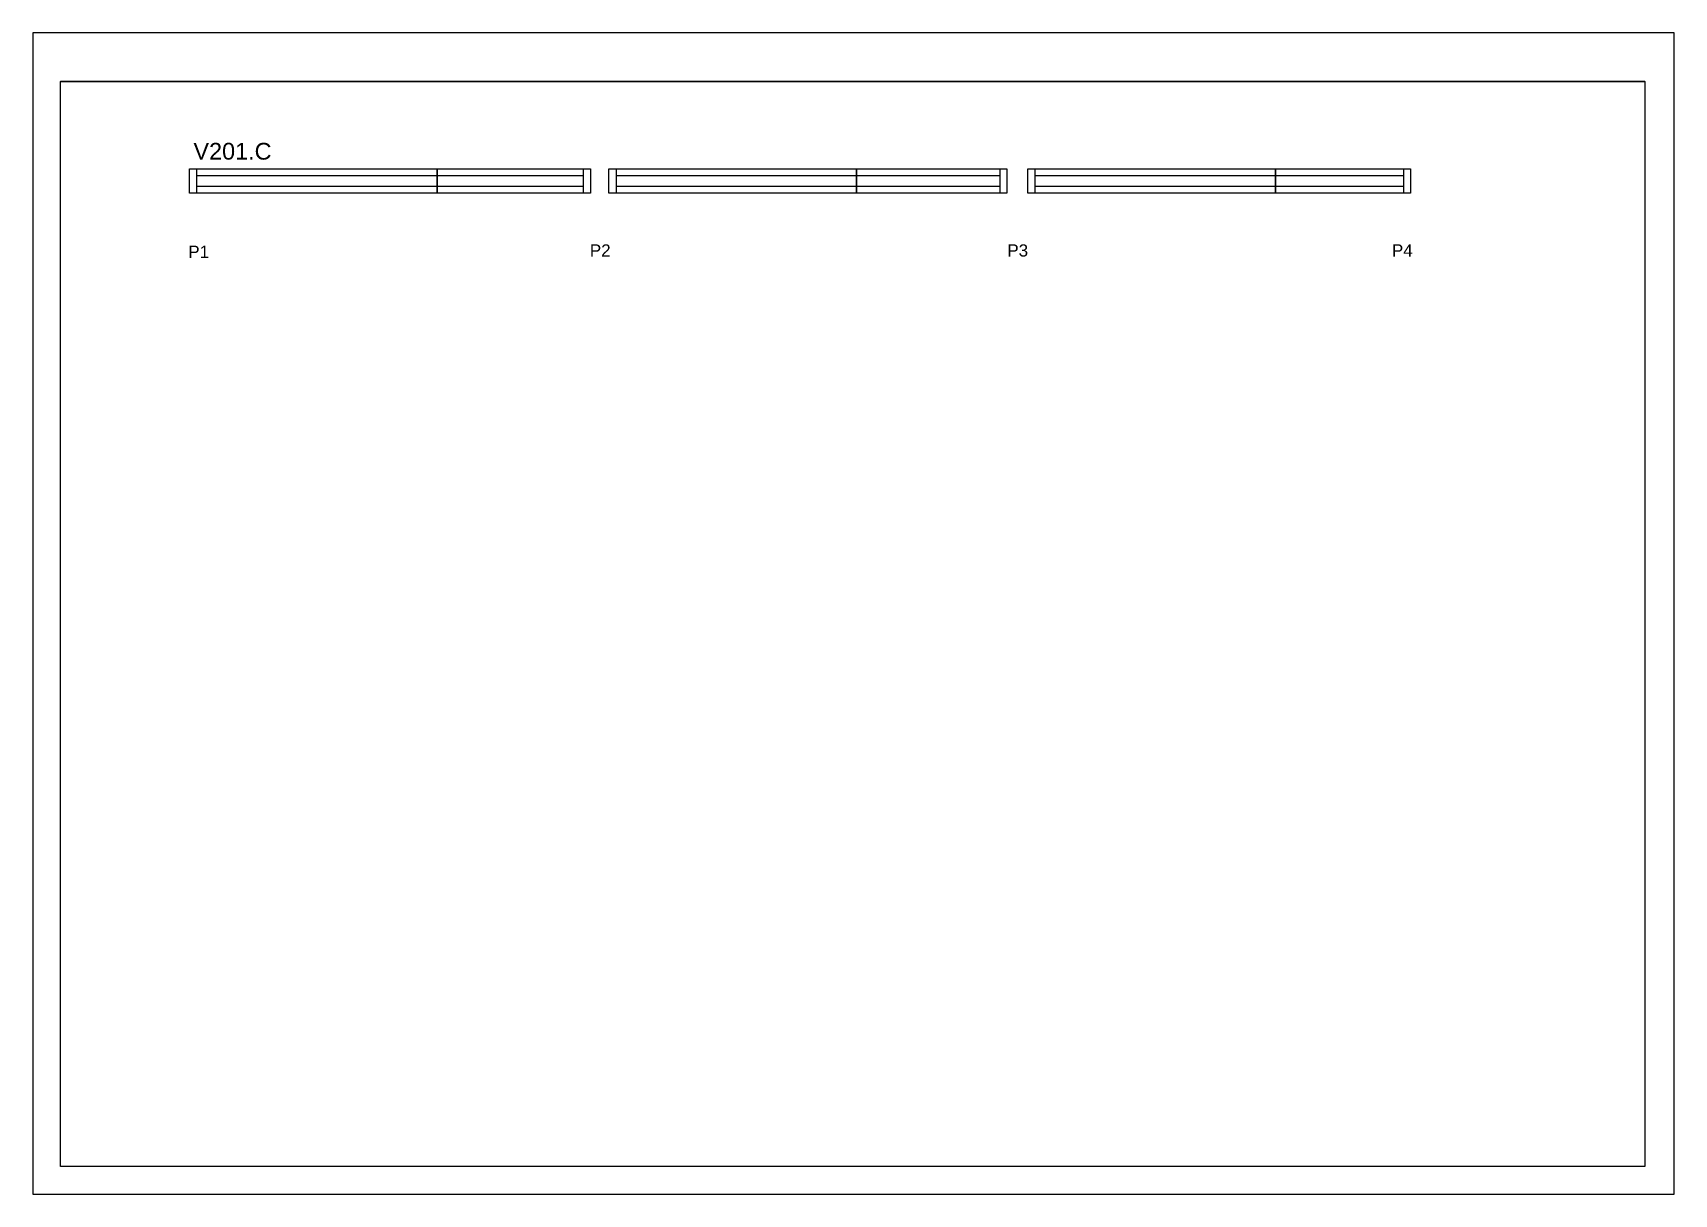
# Paper-space layout '06' of a CAD drawing. Extents: x 0 to 297, y 0 to 210.
# The model-space entities are those that its viewports show. They can reach past a viewport. Long polylines and large blocks are cut down to what shows.
import ezdxf

# ---------------------------------------------------------------- set-up
doc = ezdxf.new("R2010")
doc.units = 0
for name, color, linetype in [('5', 5, 'Continuous'), ('NOMENCLATURA', 7, 'Continuous'), ('Painéis', 200, 'Continuous'), ('SARR_2.2x7', 40, 'Continuous')]:
    doc.layers.add(name, color=color, linetype=linetype)
doc.styles.get("Standard").update_dxf_attribs({"font": 'arial.ttf'})

msp = doc.modelspace()

# ---------------------------------------------------------------- linework, layer by layer
at = {"layer": 'Painéis'}
for points in [[(1918.2, 17702.1), (1674.2, 17702.1), (1674.2, 17726.1), (1918.2, 17726.1)], [(1918.2, 17726.1), (2069.2, 17726.1), (2069.2, 17702.1), (1918.2, 17702.1)], [(2331.4, 17702.1), (2087.4, 17702.1), (2087.4, 17726.1), (2331.4, 17726.1)], [(2331.4, 17726.1), (2479.4, 17726.1), (2479.4, 17702.1), (2331.4, 17702.1)], [(2744, 17702.1), (2500, 17702.1), (2500, 17726.1), (2744, 17726.1)], [(2744, 17726.1), (2877, 17726.1), (2877, 17702.1), (2744, 17702.1)]]:
    msp.add_lwpolyline(points, close=True, dxfattribs=at)
at = {"layer": 'SARR_2.2x7', "linetype": 'Continuous'}
for p, q in [((1681.2, 17726.1), (1681.2, 17702.1)), ((1918.2, 17719.1), (1681.2, 17719.1)), ((2062.2, 17719.1), (1918.2, 17719.1)), ((2062.2, 17726.1), (2062.2, 17702.1)), ((2094.4, 17726.1), (2094.4, 17702.1)), ((2331.4, 17719.1), (2094.4, 17719.1)), ((2472.4, 17719.1), (2331.4, 17719.1)), ((2472.4, 17726.1), (2472.4, 17702.1)), ((2507, 17726.1), (2507, 17702.1)), ((2744, 17719.1), (2507, 17719.1)), ((2870, 17719.1), (2744, 17719.1)), ((2870, 17726.1), (2870, 17702.1)), ((1681.2, 17709.1), (1918.2, 17709.1)), ((1918.2, 17709.1), (2062.2, 17709.1)), ((2094.4, 17709.1), (2331.4, 17709.1)), ((2331.4, 17709.1), (2472.4, 17709.1)), ((2507, 17709.1), (2744, 17709.1)), ((2744, 17709.1), (2870, 17709.1))]:
    msp.add_line(p, q, dxfattribs=at)

# ---------------------------------------------------------------- texts
at = {"layer": '5', "linetype": 'Continuous'}
for s, p in [('P1', (1673.1, 17638.4)), ('P2', (2068.6, 17639.7)), ('P3', (2479.8, 17639.7)), ('P4', (2858.6, 17639.7))]:
    msp.add_text(s, height=12, rotation=360, dxfattribs=at).set_placement(p)
at = {"layer": 'NOMENCLATURA', "linetype": 'Continuous'}
msp.add_text('V201.C', height=16.5, dxfattribs=at).set_placement((1678.2, 17735.1))

psp = doc.layouts.new('06')

# ---------------------------------------------------------------- linework, layer by layer
for points in [[(0, 0), (297, 0), (297, 210), (0, 210)], [(291.7, 5), (5, 5), (5, 201.23), (291.7, 201.23)]]:
    psp.add_lwpolyline(points, close=True)

# ---------------------------------------------------------------- viewports
at = {"layer": 'Defpoints'}
psp.add_viewport(center=(148.35, 103.12), size=(286.7, 196.2308), view_center_point=(2327.49, 17278.11), view_height=1068.128, dxfattribs=at)

doc.saveas('drawing.dxf')
